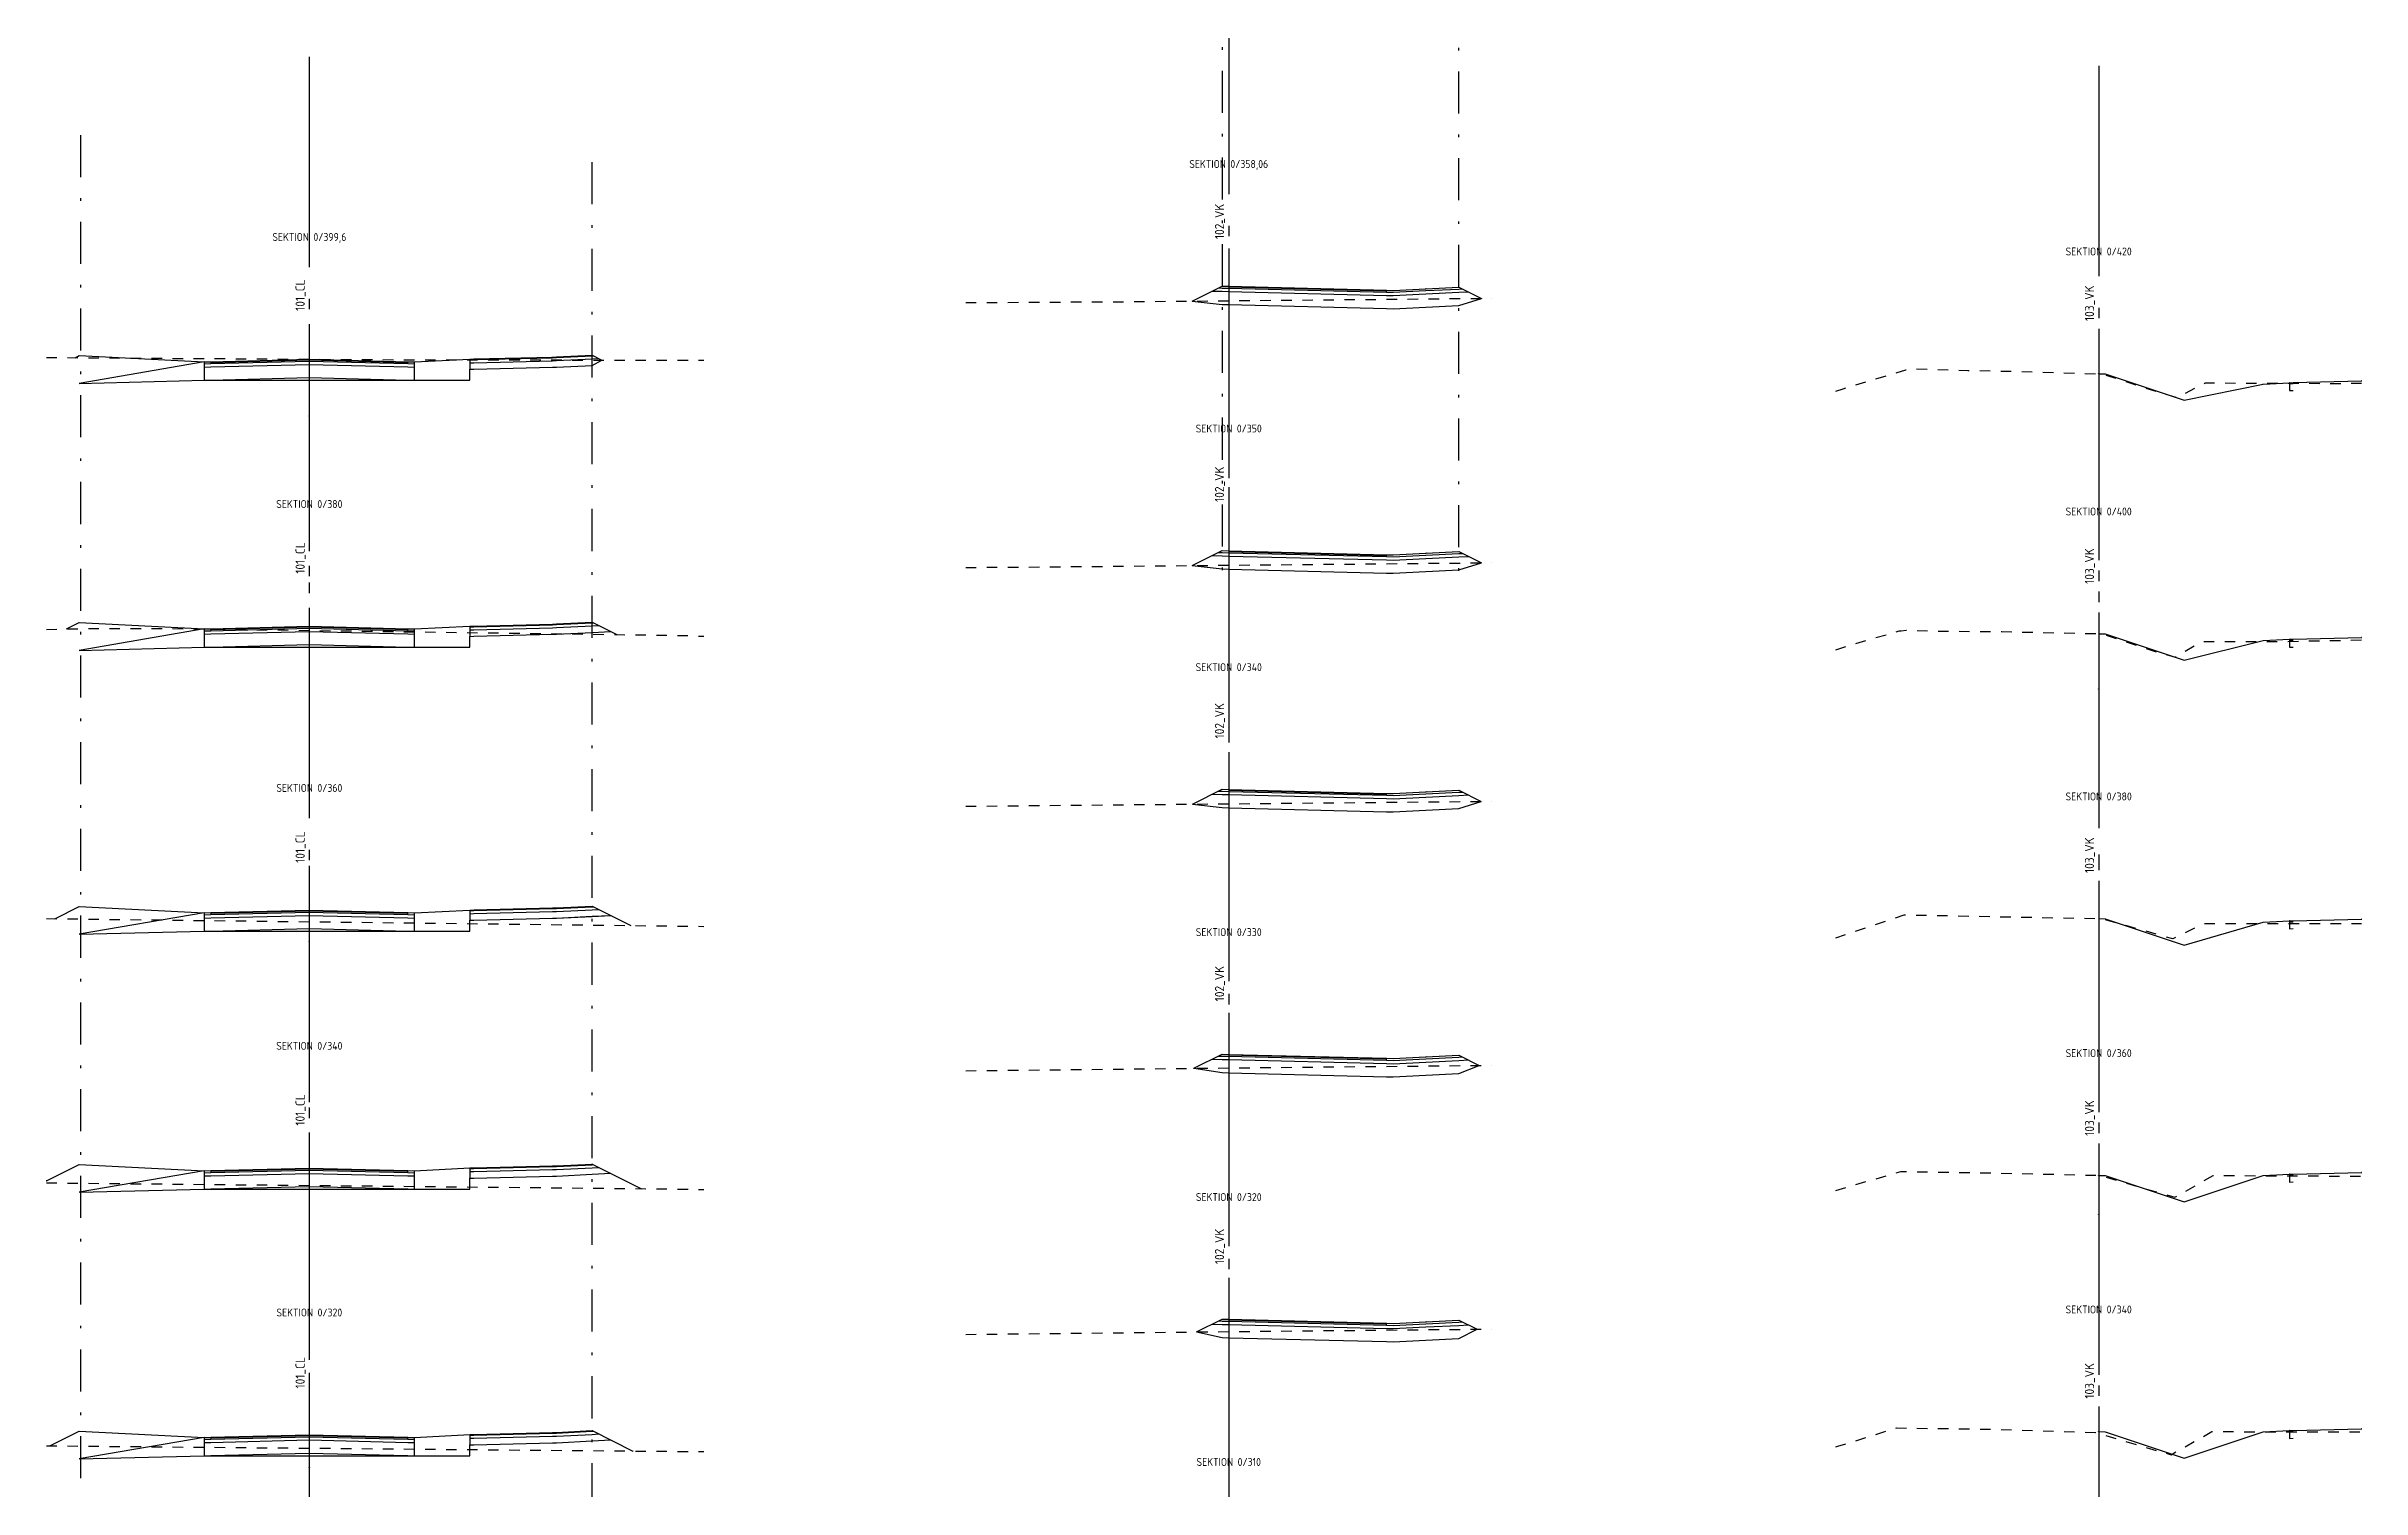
# Model space of a CAD drawing. Header units: metres. Extents: x 117388 to 118308, y 6148643 to 6149172.
# Drawn here: x 117653.2 to 117741.3, y 6149009.1 to 6149064 of the extents above; entities that cross this region are included whole.
import ezdxf
from ezdxf.enums import TextEntityAlignment as Align

# ---------------------------------------------------------------- set-up
doc = ezdxf.new("R2010")
doc.units = ezdxf.units.M
doc.header["$LTSCALE"] = 0.4
for name, pattern in [('CENTRUMLINJE', [27, 20, -3, 1, -3]), ('DASHDOT', [8, 4, -2, 0, -2]), ('DASHED_1', [2, 1, -1])]:
    doc.linetypes.add(name, pattern=pattern)
for name, color, linetype in [('05_FASTIGHGR', 7, 'DASHDOT'), ('M-37-CL', 1, 'CENTRUMLINJE'), ('M-37-CL_Txt', 1, 'CONTINUOUS'), ('M-37-Mark', 9, 'DASHED_1'), ('M-37-OB_B1', 4, 'CONTINUOUS'), ('M-37-OB_B2', 4, 'CONTINUOUS'), ('M-37-OB_Bi1', 4, 'CONTINUOUS'), ('M-37-OB_Bi2', 4, 'CONTINUOUS'), ('M-37-OB_F1', 4, 'CONTINUOUS'), ('M-37-OB_F2', 4, 'CONTINUOUS'), ('M-37-SektNr', 3, 'CONTINUOUS'), ('M-37-Vag-Overyta', 3, 'CONTINUOUS'), ('M-37-Vag-Slitlager', 4, 'CONTINUOUS'), ('Road_LayerForCsGenerator', 7, 'CONTINUOUS'), ('T19202X', 7, 'CONTINUOUS')]:
    doc.layers.add(name, color=color, linetype=linetype)
doc.layers.add('Non-PlotDot', color=7, linetype='CONTINUOUS', plot=False)
doc.styles.add('P_ISO_30', font='ISO', dxfattribs={"height": 3})

msp = doc.modelspace()

# ---------------------------------------------------------------- linework, layer by layer
at = {"layer": '05_FASTIGHGR'}
for p, q in [((117697.948, 6149066.321), (117697.948, 6149043.321)), ((117706.933, 6149066.29), (117706.933, 6149043.29)), ((117654.531, 6149060.573), (117654.531, 6148681.372)), ((117673.978, 6149059.547), (117673.978, 6148680.346))]:
    msp.add_line(p, q, dxfattribs=at)
at = {"layer": 'M-37-CL'}
for p, q in [((117698.198, 6149066.321), (117698.198, 6149043.321)), ((117663.238, 6149063.544), (117663.238, 6149040.544)), ((117731.277, 6149063.203), (117731.277, 6149040.203)), ((117698.198, 6149056.257), (117698.198, 6149033.257)), ((117663.238, 6149053.384), (117663.238, 6149030.384)), ((117731.277, 6149053.203), (117731.277, 6149030.203)), ((117698.198, 6149047.177), (117698.198, 6149024.177)), ((117663.238, 6149042.582), (117663.238, 6149019.582)), ((117731.277, 6149042.203), (117731.277, 6149019.203)), ((117698.198, 6149037.097), (117698.198, 6149014.097)), ((117663.238, 6149032.769), (117663.238, 6149009.769)), ((117731.277, 6149032.203), (117731.277, 6149009.203)), ((117698.198, 6149027.017), (117698.198, 6149004.017)), ((117663.238, 6149022.624), (117663.238, 6148999.624)), ((117731.277, 6149022.203), (117731.277, 6148999.203)), ((117698.198, 6149016.937), (117698.198, 6148993.937)), ((117663.238, 6149013.479), (117663.238, 6148990.479)), ((117731.277, 6149012.203), (117731.277, 6148989.203))]:
    msp.add_line(p, q, dxfattribs=at)
at = {"layer": 'M-37-Mark', "flags": 128}
for points in [[(117688.198, 6149054.199), (117694.423, 6149054.235), (117698.198, 6149054.27), (117708.198, 6149054.364)], [(117653.238, 6149052.107), (117653.978, 6149052.105), (117658.511, 6149052.074), (117658.955, 6149052.073), (117659.252, 6149052.071), (117659.29, 6149052.07), (117659.293, 6149052.07), (117659.296, 6149052.07), (117659.682, 6149052.069), (117659.945, 6149052.067), (117659.947, 6149052.067), (117659.948, 6149052.067), (117663.238, 6149052.045), (117665.23, 6149052.031), (117666.022, 6149052.028), (117667.75, 6149052.024), (117667.843, 6149052.023), (117668.004, 6149052.023), (117668.987, 6149052.02), (117670.699, 6149052.019), (117671.421, 6149052.017), (117672.078, 6149052.017), (117672.726, 6149052.015), (117673.301, 6149052.014), (117678.238, 6149052.01)], [(117721.277, 6149050.834), (117721.567, 6149050.922), (117723.943, 6149051.642), (117724.319, 6149051.676), (117726.301, 6149051.617), (117727.666, 6149051.592), (117730.442, 6149051.514), (117731.277, 6149051.491), (117731.404, 6149051.488), (117733.633, 6149050.766), (117734.226, 6149050.594), (117734.375, 6149050.648), (117735.326, 6149051.144), (117740.543, 6149051.122), (117741.277, 6149051.139)], [(117688.198, 6149044.123), (117690.458, 6149044.136), (117698.198, 6149044.208), (117708.198, 6149044.301)], [(117653.238, 6149041.765), (117654.533, 6149041.792), (117657.881, 6149041.8), (117663.238, 6149041.727), (117677.663, 6149041.531), (117678.238, 6149041.503)], [(117721.277, 6149040.985), (117721.825, 6149041.165), (117723.686, 6149041.705), (117723.769, 6149041.713), (117723.955, 6149041.73), (117724.882, 6149041.702), (117727.593, 6149041.681), (117728.83, 6149041.653), (117731.277, 6149041.604), (117731.397, 6149041.601), (117731.432, 6149041.587), (117733.529, 6149040.892), (117734.186, 6149040.712), (117735.102, 6149041.258), (117735.192, 6149041.302), (117738.143, 6149041.303), (117741.277, 6149041.363)], [(117688.198, 6149035.038), (117698.198, 6149035.13), (117708.198, 6149035.224)], [(117653.238, 6149030.759), (117653.704, 6149030.755), (117663.238, 6149030.643), (117678.238, 6149030.466)], [(117721.277, 6149030.027), (117723.88, 6149030.9), (117724.71, 6149030.893), (117727.618, 6149030.833), (117728.434, 6149030.816), (117731.277, 6149030.765), (117731.382, 6149030.764), (117734.034, 6149030.018), (117734.097, 6149030.001), (117734.111, 6149030.009), (117735.268, 6149030.572), (117736.694, 6149030.571), (117741.277, 6149030.577)], [(117688.198, 6149024.974), (117698.198, 6149025.078), (117708.198, 6149025.182)], [(117721.277, 6149020.418), (117723.756, 6149021.142), (117724.154, 6149021.133), (117727.548, 6149021.077), (117728.033, 6149021.068), (117731.277, 6149020.993), (117731.309, 6149020.992), (117733.852, 6149020.252), (117734.177, 6149020.165), (117734.289, 6149020.22), (117735.632, 6149020.988), (117741.277, 6149020.961)], [(117653.238, 6149020.707), (117663.238, 6149020.611), (117674.355, 6149020.504), (117678.238, 6149020.458)], [(117688.198, 6149014.943), (117698.198, 6149015.046), (117705.684, 6149015.124), (117708.198, 6149015.14)], [(117721.277, 6149010.658), (117721.363, 6149010.684), (117723.595, 6149011.386), (117724.044, 6149011.378), (117727.412, 6149011.327), (117728.014, 6149011.313), (117731.157, 6149011.211), (117731.277, 6149011.175), (117733.506, 6149010.516), (117734.03, 6149010.365), (117734.29, 6149010.513), (117735.577, 6149011.243), (117740.441, 6149011.232), (117741.277, 6149011.23)], [(117653.238, 6149010.703), (117663.238, 6149010.614), (117678.238, 6149010.481)]]:
    msp.add_lwpolyline(points, dxfattribs=at)
at = {"layer": 'M-37-OB_B1', "flags": 128}
for points in [[(117697.805, 6149054.756), (117697.948, 6149054.753), (117698.198, 6149054.746), (117704.198, 6149054.596), (117704.448, 6149054.59), (117705.698, 6149054.653), (117706.948, 6149054.715), (117707.084, 6149054.722)], [(117659.238, 6149051.944), (117659.238, 6149051.944), (117659.238, 6149051.869), (117659.488, 6149051.875), (117659.488, 6149051.875), (117663.238, 6149051.969), (117663.238, 6149051.969), (117666.988, 6149051.875), (117667.238, 6149051.869), (117667.238, 6149051.944), (117669.338, 6149052.049), (117669.338, 6149052.024), (117669.488, 6149052.028), (117672.488, 6149052.103), (117672.638, 6149052.107), (117673.988, 6149052.174), (117674.033, 6149052.177)], [(117731.277, 6149051.494), (117731.527, 6149051.488), (117734.527, 6149050.489), (117737.527, 6149051.101), (117738.527, 6149051.151), (117738.527, 6149050.851), (117738.677, 6149050.855)], [(117697.805, 6149044.692), (117697.948, 6149044.688), (117698.198, 6149044.682), (117704.198, 6149044.532), (117704.448, 6149044.526), (117705.698, 6149044.588), (117706.948, 6149044.651), (117707.084, 6149044.657)], [(117659.238, 6149041.784), (117659.238, 6149041.784), (117659.238, 6149041.709), (117659.488, 6149041.715), (117659.488, 6149041.715), (117663.238, 6149041.809), (117663.238, 6149041.809), (117666.988, 6149041.715), (117667.238, 6149041.709), (117667.238, 6149041.784), (117669.338, 6149041.889), (117669.338, 6149041.864), (117669.488, 6149041.868), (117672.488, 6149041.943), (117672.638, 6149041.946), (117673.988, 6149042.014), (117674.033, 6149042.016)], [(117731.277, 6149041.601), (117731.527, 6149041.594), (117734.527, 6149040.595), (117737.527, 6149041.337), (117738.527, 6149041.387), (117738.527, 6149041.087), (117738.677, 6149041.091)], [(117697.805, 6149035.612), (117697.948, 6149035.608), (117698.198, 6149035.602), (117704.198, 6149035.452), (117704.448, 6149035.446), (117705.698, 6149035.508), (117706.948, 6149035.571), (117707.084, 6149035.577)], [(117659.238, 6149030.982), (117659.238, 6149030.982), (117659.238, 6149030.907), (117659.488, 6149030.913), (117659.488, 6149030.913), (117663.238, 6149031.007), (117663.238, 6149031.007), (117666.988, 6149030.913), (117667.238, 6149030.907), (117667.238, 6149030.982), (117669.338, 6149031.087), (117669.338, 6149031.062), (117669.488, 6149031.066), (117672.488, 6149031.141), (117672.638, 6149031.145), (117673.988, 6149031.212), (117674.033, 6149031.214)], [(117731.277, 6149030.76), (117731.527, 6149030.754), (117734.527, 6149029.755), (117737.527, 6149030.625), (117738.527, 6149030.675), (117738.527, 6149030.375), (117738.677, 6149030.379)], [(117697.805, 6149025.532), (117697.948, 6149025.528), (117698.198, 6149025.522), (117704.198, 6149025.372), (117704.448, 6149025.366), (117705.698, 6149025.428), (117706.948, 6149025.491), (117707.084, 6149025.497)], [(117659.238, 6149021.169), (117659.238, 6149021.169), (117659.238, 6149021.094), (117659.488, 6149021.1), (117659.488, 6149021.1), (117663.238, 6149021.194), (117663.238, 6149021.194), (117666.988, 6149021.1), (117667.238, 6149021.094), (117667.238, 6149021.169), (117669.338, 6149021.274), (117669.338, 6149021.249), (117669.488, 6149021.253), (117672.488, 6149021.328), (117672.638, 6149021.332), (117673.988, 6149021.399), (117674.033, 6149021.401)], [(117731.277, 6149020.993), (117731.527, 6149020.987), (117734.527, 6149019.988), (117737.527, 6149020.987), (117738.527, 6149021.037), (117738.527, 6149020.737), (117738.677, 6149020.74)], [(117697.805, 6149015.452), (117697.948, 6149015.448), (117698.198, 6149015.442), (117704.198, 6149015.292), (117704.448, 6149015.286), (117705.698, 6149015.348), (117706.948, 6149015.411), (117707.084, 6149015.417)], [(117659.238, 6149011.024), (117659.238, 6149011.024), (117659.238, 6149010.949), (117659.488, 6149010.955), (117659.488, 6149010.955), (117663.238, 6149011.049), (117663.238, 6149011.049), (117666.988, 6149010.955), (117667.238, 6149010.949), (117667.238, 6149011.024), (117669.338, 6149011.129), (117669.338, 6149011.104), (117669.488, 6149011.108), (117672.488, 6149011.183), (117672.638, 6149011.186), (117673.988, 6149011.254), (117674.033, 6149011.256)], [(117731.277, 6149011.241), (117731.527, 6149011.234), (117734.527, 6149010.235), (117737.527, 6149011.234), (117738.527, 6149011.284), (117738.527, 6149010.984), (117738.677, 6149010.988)]]:
    msp.add_lwpolyline(points, dxfattribs=at)
at = {"layer": 'M-37-OB_B2', "flags": 128}
for points in [[(117697.567, 6149054.637), (117697.948, 6149054.628), (117698.198, 6149054.621), (117704.198, 6149054.471), (117704.448, 6149054.465), (117705.698, 6149054.528), (117706.948, 6149054.59), (117707.311, 6149054.608)], [(117659.238, 6149051.944), (117659.238, 6149051.944), (117659.238, 6149051.744), (117659.488, 6149051.75), (117659.488, 6149051.75), (117663.238, 6149051.844), (117663.238, 6149051.844), (117666.988, 6149051.75), (117667.238, 6149051.744), (117667.238, 6149051.944), (117669.338, 6149052.049), (117669.338, 6149051.909), (117669.488, 6149051.913), (117672.488, 6149051.988), (117672.638, 6149051.992), (117673.988, 6149052.059), (117674.242, 6149052.072)], [(117697.567, 6149044.573), (117697.948, 6149044.563), (117698.198, 6149044.557), (117704.198, 6149044.407), (117704.448, 6149044.401), (117705.698, 6149044.463), (117706.948, 6149044.526), (117707.311, 6149044.544)], [(117659.238, 6149041.784), (117659.238, 6149041.784), (117659.238, 6149041.584), (117659.488, 6149041.59), (117659.488, 6149041.59), (117663.238, 6149041.684), (117663.238, 6149041.684), (117666.988, 6149041.59), (117667.238, 6149041.584), (117667.238, 6149041.784), (117669.338, 6149041.889), (117669.338, 6149041.749), (117669.488, 6149041.753), (117672.488, 6149041.828), (117672.638, 6149041.831), (117673.988, 6149041.899), (117674.242, 6149041.912)], [(117697.567, 6149035.493), (117697.948, 6149035.483), (117698.198, 6149035.477), (117704.198, 6149035.327), (117704.448, 6149035.321), (117705.698, 6149035.383), (117706.948, 6149035.446), (117707.311, 6149035.464)], [(117659.238, 6149030.982), (117659.238, 6149030.982), (117659.238, 6149030.782), (117659.488, 6149030.788), (117659.488, 6149030.788), (117663.238, 6149030.882), (117663.238, 6149030.882), (117666.988, 6149030.788), (117667.238, 6149030.782), (117667.238, 6149030.982), (117669.338, 6149031.087), (117669.338, 6149030.947), (117669.488, 6149030.951), (117672.488, 6149031.026), (117672.638, 6149031.03), (117673.988, 6149031.097), (117674.242, 6149031.11)], [(117697.567, 6149025.413), (117697.948, 6149025.403), (117698.198, 6149025.397), (117704.198, 6149025.247), (117704.448, 6149025.241), (117705.698, 6149025.303), (117706.948, 6149025.366), (117707.311, 6149025.384)], [(117659.238, 6149021.169), (117659.238, 6149021.169), (117659.238, 6149020.969), (117659.488, 6149020.975), (117659.488, 6149020.975), (117663.238, 6149021.069), (117663.238, 6149021.069), (117666.988, 6149020.975), (117667.238, 6149020.969), (117667.238, 6149021.169), (117669.338, 6149021.274), (117669.338, 6149021.134), (117669.488, 6149021.138), (117672.488, 6149021.213), (117672.638, 6149021.217), (117673.988, 6149021.284), (117674.242, 6149021.297)], [(117697.567, 6149015.333), (117697.948, 6149015.323), (117698.198, 6149015.317), (117704.198, 6149015.167), (117704.448, 6149015.161), (117705.698, 6149015.223), (117706.948, 6149015.286), (117707.311, 6149015.304)], [(117659.238, 6149011.024), (117659.238, 6149011.024), (117659.238, 6149010.824), (117659.488, 6149010.83), (117659.488, 6149010.83), (117663.238, 6149010.924), (117663.238, 6149010.924), (117666.988, 6149010.83), (117667.238, 6149010.824), (117667.238, 6149011.024), (117669.338, 6149011.129), (117669.338, 6149010.989), (117669.488, 6149010.993), (117672.488, 6149011.068), (117672.638, 6149011.071), (117673.988, 6149011.139), (117674.242, 6149011.152)]]:
    msp.add_lwpolyline(points, dxfattribs=at)
at = {"layer": 'M-37-OB_Bi1', "flags": 128}
for points in [[(117698.198, 6149054.821), (117698.198, 6149054.746), (117704.198, 6149054.596), (117704.198, 6149054.671), (117704.448, 6149054.665), (117705.698, 6149054.728), (117706.948, 6149054.79), (117706.948, 6149054.79)], [(117659.238, 6149051.944), (117659.238, 6149051.944), (117659.488, 6149051.95), (117659.488, 6149051.875), (117663.238, 6149051.969), (117666.988, 6149051.875), (117666.988, 6149051.95), (117667.238, 6149051.944), (117669.338, 6149052.049), (117669.338, 6149052.024), (117669.488, 6149052.028), (117672.488, 6149052.103), (117672.638, 6149052.107), (117673.988, 6149052.174), (117674.033, 6149052.177)], [(117731.277, 6149051.494), (117731.527, 6149051.488), (117734.527, 6149050.489), (117737.527, 6149051.101), (117738.527, 6149051.151), (117738.527, 6149051.111), (117738.677, 6149051.115)], [(117698.198, 6149044.757), (117698.198, 6149044.682), (117704.198, 6149044.532), (117704.198, 6149044.607), (117704.448, 6149044.601), (117705.698, 6149044.663), (117706.948, 6149044.726), (117706.948, 6149044.726)], [(117659.238, 6149041.784), (117659.238, 6149041.784), (117659.488, 6149041.79), (117659.488, 6149041.715), (117663.238, 6149041.809), (117666.988, 6149041.715), (117666.988, 6149041.79), (117667.238, 6149041.784), (117669.338, 6149041.889), (117669.338, 6149041.864), (117669.488, 6149041.868), (117672.488, 6149041.943), (117672.638, 6149041.946), (117673.988, 6149042.014), (117674.033, 6149042.016)], [(117731.277, 6149041.601), (117731.527, 6149041.594), (117734.527, 6149040.595), (117737.527, 6149041.337), (117738.527, 6149041.387), (117738.527, 6149041.347), (117738.677, 6149041.351)], [(117698.198, 6149035.677), (117698.198, 6149035.602), (117704.198, 6149035.452), (117704.198, 6149035.527), (117704.448, 6149035.521), (117705.698, 6149035.583), (117706.948, 6149035.646), (117706.948, 6149035.646)], [(117659.238, 6149030.982), (117659.238, 6149030.982), (117659.488, 6149030.988), (117659.488, 6149030.913), (117663.238, 6149031.007), (117666.988, 6149030.913), (117666.988, 6149030.988), (117667.238, 6149030.982), (117669.338, 6149031.087), (117669.338, 6149031.062), (117669.488, 6149031.066), (117672.488, 6149031.141), (117672.638, 6149031.145), (117673.988, 6149031.212), (117674.033, 6149031.214)], [(117731.277, 6149030.76), (117731.527, 6149030.754), (117734.527, 6149029.755), (117737.527, 6149030.625), (117738.527, 6149030.675), (117738.527, 6149030.635), (117738.677, 6149030.639)], [(117698.198, 6149025.597), (117698.198, 6149025.522), (117704.198, 6149025.372), (117704.198, 6149025.447), (117704.448, 6149025.441), (117705.698, 6149025.503), (117706.948, 6149025.566), (117706.948, 6149025.566)], [(117659.238, 6149021.169), (117659.238, 6149021.169), (117659.488, 6149021.175), (117659.488, 6149021.1), (117663.238, 6149021.194), (117666.988, 6149021.1), (117666.988, 6149021.175), (117667.238, 6149021.169), (117669.338, 6149021.274), (117669.338, 6149021.249), (117669.488, 6149021.253), (117672.488, 6149021.328), (117672.638, 6149021.332), (117673.988, 6149021.399), (117674.033, 6149021.401)], [(117731.277, 6149020.993), (117731.527, 6149020.987), (117734.527, 6149019.988), (117737.527, 6149020.987), (117738.527, 6149021.037), (117738.527, 6149020.997), (117738.677, 6149021)], [(117698.198, 6149015.517), (117698.198, 6149015.442), (117704.198, 6149015.292), (117704.198, 6149015.367), (117704.448, 6149015.361), (117705.698, 6149015.423), (117706.948, 6149015.486), (117706.948, 6149015.486)], [(117659.238, 6149011.024), (117659.238, 6149011.024), (117659.488, 6149011.03), (117659.488, 6149010.955), (117663.238, 6149011.049), (117666.988, 6149010.955), (117666.988, 6149011.03), (117667.238, 6149011.024), (117669.338, 6149011.129), (117669.338, 6149011.104), (117669.488, 6149011.108), (117672.488, 6149011.183), (117672.638, 6149011.186), (117673.988, 6149011.254), (117674.033, 6149011.256)], [(117731.277, 6149011.241), (117731.527, 6149011.234), (117734.527, 6149010.235), (117737.527, 6149011.234), (117738.527, 6149011.284), (117738.527, 6149011.244), (117738.677, 6149011.248)]]:
    msp.add_lwpolyline(points, dxfattribs=at)
at = {"layer": 'M-37-OB_Bi2', "flags": 128}
for points in [[(117698.198, 6149054.821), (117698.198, 6149054.746), (117704.198, 6149054.596), (117704.198, 6149054.671), (117704.448, 6149054.665), (117705.698, 6149054.728), (117706.948, 6149054.79), (117706.948, 6149054.79)], [(117659.238, 6149051.944), (117659.238, 6149051.944), (117659.488, 6149051.95), (117659.488, 6149051.875), (117663.238, 6149051.969), (117666.988, 6149051.875), (117666.988, 6149051.95), (117667.238, 6149051.944), (117669.338, 6149052.049), (117669.338, 6149052.024), (117669.488, 6149052.028), (117672.488, 6149052.103), (117672.638, 6149052.107), (117673.988, 6149052.174), (117674.033, 6149052.177)], [(117731.277, 6149051.494), (117731.527, 6149051.488), (117734.527, 6149050.489), (117737.527, 6149051.101), (117738.527, 6149051.151), (117738.527, 6149051.111), (117738.677, 6149051.115)], [(117698.198, 6149044.757), (117698.198, 6149044.682), (117704.198, 6149044.532), (117704.198, 6149044.607), (117704.448, 6149044.601), (117705.698, 6149044.663), (117706.948, 6149044.726), (117706.948, 6149044.726)], [(117659.238, 6149041.784), (117659.238, 6149041.784), (117659.488, 6149041.79), (117659.488, 6149041.715), (117663.238, 6149041.809), (117666.988, 6149041.715), (117666.988, 6149041.79), (117667.238, 6149041.784), (117669.338, 6149041.889), (117669.338, 6149041.864), (117669.488, 6149041.868), (117672.488, 6149041.943), (117672.638, 6149041.946), (117673.988, 6149042.014), (117674.033, 6149042.016)], [(117731.277, 6149041.601), (117731.527, 6149041.594), (117734.527, 6149040.595), (117737.527, 6149041.337), (117738.527, 6149041.387), (117738.527, 6149041.347), (117738.677, 6149041.351)], [(117698.198, 6149035.677), (117698.198, 6149035.602), (117704.198, 6149035.452), (117704.198, 6149035.527), (117704.448, 6149035.521), (117705.698, 6149035.583), (117706.948, 6149035.646), (117706.948, 6149035.646)], [(117659.238, 6149030.982), (117659.238, 6149030.982), (117659.488, 6149030.988), (117659.488, 6149030.913), (117663.238, 6149031.007), (117666.988, 6149030.913), (117666.988, 6149030.988), (117667.238, 6149030.982), (117669.338, 6149031.087), (117669.338, 6149031.062), (117669.488, 6149031.066), (117672.488, 6149031.141), (117672.638, 6149031.145), (117673.988, 6149031.212), (117674.033, 6149031.214)], [(117731.277, 6149030.76), (117731.527, 6149030.754), (117734.527, 6149029.755), (117737.527, 6149030.625), (117738.527, 6149030.675), (117738.527, 6149030.635), (117738.677, 6149030.639)], [(117698.198, 6149025.597), (117698.198, 6149025.522), (117704.198, 6149025.372), (117704.198, 6149025.447), (117704.448, 6149025.441), (117705.698, 6149025.503), (117706.948, 6149025.566), (117706.948, 6149025.566)], [(117659.238, 6149021.169), (117659.238, 6149021.169), (117659.488, 6149021.175), (117659.488, 6149021.1), (117663.238, 6149021.194), (117666.988, 6149021.1), (117666.988, 6149021.175), (117667.238, 6149021.169), (117669.338, 6149021.274), (117669.338, 6149021.249), (117669.488, 6149021.253), (117672.488, 6149021.328), (117672.638, 6149021.332), (117673.988, 6149021.399), (117674.033, 6149021.401)], [(117731.277, 6149020.993), (117731.527, 6149020.987), (117734.527, 6149019.988), (117737.527, 6149020.987), (117738.527, 6149021.037), (117738.527, 6149020.997), (117738.677, 6149021)], [(117698.198, 6149015.517), (117698.198, 6149015.442), (117704.198, 6149015.292), (117704.198, 6149015.367), (117704.448, 6149015.361), (117705.698, 6149015.423), (117706.948, 6149015.486), (117706.948, 6149015.486)], [(117659.238, 6149011.024), (117659.238, 6149011.024), (117659.488, 6149011.03), (117659.488, 6149010.955), (117663.238, 6149011.049), (117666.988, 6149010.955), (117666.988, 6149011.03), (117667.238, 6149011.024), (117669.338, 6149011.129), (117669.338, 6149011.104), (117669.488, 6149011.108), (117672.488, 6149011.183), (117672.638, 6149011.186), (117673.988, 6149011.254), (117674.033, 6149011.256)], [(117731.277, 6149011.241), (117731.527, 6149011.234), (117734.527, 6149010.235), (117737.527, 6149011.234), (117738.527, 6149011.284), (117738.527, 6149011.244), (117738.677, 6149011.248)]]:
    msp.add_lwpolyline(points, dxfattribs=at)
at = {"layer": 'M-37-OB_F1', "flags": 128}
for points in [[(117696.807, 6149054.257), (117697.948, 6149054.128), (117698.198, 6149054.121), (117704.198, 6149053.971), (117704.448, 6149053.965), (117705.698, 6149054.028), (117706.948, 6149054.09), (117707.808, 6149054.36)], [(117659.238, 6149051.944), (117659.238, 6149051.944), (117659.238, 6149051.244), (117659.488, 6149051.25), (117659.488, 6149051.25), (117663.238, 6149051.344), (117663.238, 6149051.344), (117666.988, 6149051.25), (117667.238, 6149051.244), (117667.238, 6149051.944), (117669.338, 6149052.049), (117669.338, 6149051.659), (117669.488, 6149051.663), (117672.488, 6149051.738), (117672.638, 6149051.742), (117673.988, 6149051.809), (117673.988, 6149051.809), (117674.361, 6149052.013)], [(117696.812, 6149044.195), (117697.948, 6149044.063), (117698.198, 6149044.057), (117704.198, 6149043.907), (117704.448, 6149043.901), (117705.698, 6149043.963), (117706.948, 6149044.026), (117707.804, 6149044.298)], [(117659.238, 6149041.784), (117659.238, 6149041.784), (117659.238, 6149041.084), (117659.488, 6149041.09), (117659.488, 6149041.09), (117663.238, 6149041.184), (117663.238, 6149041.184), (117666.988, 6149041.09), (117667.238, 6149041.084), (117667.238, 6149041.784), (117669.338, 6149041.889), (117669.338, 6149041.499), (117669.488, 6149041.503), (117672.488, 6149041.578), (117672.638, 6149041.581), (117673.988, 6149041.649), (117674.697, 6149041.684)], [(117696.817, 6149035.118), (117697.948, 6149034.983), (117698.198, 6149034.977), (117704.198, 6149034.827), (117704.448, 6149034.821), (117705.698, 6149034.883), (117706.948, 6149034.946), (117707.799, 6149035.22)], [(117659.238, 6149030.982), (117659.238, 6149030.982), (117659.238, 6149030.282), (117659.488, 6149030.288), (117659.488, 6149030.288), (117663.238, 6149030.382), (117663.238, 6149030.382), (117666.988, 6149030.288), (117667.238, 6149030.282), (117667.238, 6149030.982), (117669.338, 6149031.087), (117669.338, 6149030.697), (117669.488, 6149030.701), (117672.488, 6149030.776), (117672.638, 6149030.78), (117673.988, 6149030.847), (117674.697, 6149030.883)], [(117696.87, 6149025.065), (117697.948, 6149024.903), (117698.198, 6149024.897), (117704.198, 6149024.747), (117704.448, 6149024.741), (117705.698, 6149024.803), (117706.948, 6149024.866), (117707.724, 6149025.177)], [(117659.238, 6149021.169), (117659.238, 6149021.169), (117659.238, 6149020.469), (117659.488, 6149020.475), (117659.488, 6149020.475), (117663.238, 6149020.569), (117663.238, 6149020.569), (117666.988, 6149020.475), (117667.238, 6149020.469), (117667.238, 6149021.169), (117669.338, 6149021.274), (117669.338, 6149020.884), (117669.488, 6149020.888), (117672.488, 6149020.963), (117672.638, 6149020.967), (117673.988, 6149021.034), (117674.697, 6149021.07)], [(117696.969, 6149015.034), (117697.948, 6149014.823), (117698.198, 6149014.817), (117704.198, 6149014.667), (117704.448, 6149014.661), (117705.698, 6149014.723), (117706.948, 6149014.786), (117707.646, 6149015.136)], [(117659.238, 6149011.024), (117659.238, 6149011.024), (117659.238, 6149010.324), (117659.488, 6149010.33), (117659.488, 6149010.33), (117663.238, 6149010.424), (117663.238, 6149010.424), (117666.988, 6149010.33), (117667.238, 6149010.324), (117667.238, 6149011.024), (117669.338, 6149011.129), (117669.338, 6149010.739), (117669.488, 6149010.743), (117672.488, 6149010.818), (117672.638, 6149010.821), (117673.988, 6149010.889), (117674.697, 6149010.924)]]:
    msp.add_lwpolyline(points, dxfattribs=at)
at = {"layer": 'M-37-OB_F2', "flags": 128}
for points in [[(117696.807, 6149054.257), (117697.948, 6149054.128), (117698.198, 6149054.121), (117704.198, 6149053.971), (117704.448, 6149053.965), (117705.698, 6149054.028), (117706.948, 6149054.09), (117707.808, 6149054.36)], [(117659.238, 6149051.945), (117654.488, 6149051.125), (117659.238, 6149051.244), (117659.488, 6149051.244), (117663.238, 6149051.244), (117666.988, 6149051.244), (117667.238, 6149051.244), (117669.338, 6149051.244), (117669.338, 6149051.65), (117669.338, 6149051.66), (117669.488, 6149051.664), (117672.488, 6149051.739), (117672.638, 6149051.743), (117673.988, 6149051.81), (117674.361, 6149052.014)], [(117696.812, 6149044.195), (117697.948, 6149044.063), (117698.198, 6149044.057), (117704.198, 6149043.907), (117704.448, 6149043.901), (117705.698, 6149043.963), (117706.948, 6149044.026), (117707.804, 6149044.298)], [(117659.238, 6149041.785), (117654.488, 6149040.965), (117659.238, 6149041.083), (117659.488, 6149041.083), (117663.238, 6149041.083), (117666.988, 6149041.083), (117667.238, 6149041.083), (117669.338, 6149041.083), (117669.338, 6149041.49), (117669.338, 6149041.5), (117669.488, 6149041.504), (117672.488, 6149041.579), (117672.638, 6149041.582), (117673.988, 6149041.65), (117674.697, 6149041.685)], [(117696.817, 6149035.118), (117697.948, 6149034.983), (117698.198, 6149034.977), (117704.198, 6149034.827), (117704.448, 6149034.821), (117705.698, 6149034.883), (117706.948, 6149034.946), (117707.799, 6149035.22)], [(117659.238, 6149030.983), (117654.488, 6149030.163), (117659.238, 6149030.282), (117659.488, 6149030.282), (117663.238, 6149030.282), (117666.988, 6149030.282), (117667.238, 6149030.282), (117669.338, 6149030.282), (117669.338, 6149030.688), (117669.338, 6149030.698), (117669.488, 6149030.702), (117672.488, 6149030.777), (117672.638, 6149030.781), (117673.988, 6149030.848), (117674.697, 6149030.884)], [(117696.87, 6149025.065), (117697.948, 6149024.903), (117698.198, 6149024.897), (117704.198, 6149024.747), (117704.448, 6149024.741), (117705.698, 6149024.803), (117706.948, 6149024.866), (117707.724, 6149025.177)], [(117659.238, 6149021.17), (117654.488, 6149020.35), (117659.238, 6149020.469), (117659.488, 6149020.469), (117663.238, 6149020.469), (117666.988, 6149020.469), (117667.238, 6149020.469), (117669.338, 6149020.469), (117669.338, 6149020.875), (117669.338, 6149020.885), (117669.488, 6149020.889), (117672.488, 6149020.964), (117672.638, 6149020.968), (117673.988, 6149021.035), (117674.697, 6149021.071)], [(117696.969, 6149015.034), (117697.948, 6149014.823), (117698.198, 6149014.817), (117704.198, 6149014.667), (117704.448, 6149014.661), (117705.698, 6149014.723), (117706.948, 6149014.786), (117707.646, 6149015.136)], [(117659.238, 6149011.025), (117654.488, 6149010.205), (117659.238, 6149010.324), (117659.488, 6149010.324), (117663.238, 6149010.324), (117666.988, 6149010.324), (117667.238, 6149010.324), (117669.338, 6149010.324), (117669.338, 6149010.73), (117669.338, 6149010.74), (117669.488, 6149010.744), (117672.488, 6149010.819), (117672.638, 6149010.822), (117673.988, 6149010.89), (117674.697, 6149010.925)]]:
    msp.add_lwpolyline(points, dxfattribs=at)
at = {"layer": 'M-37-Vag-Overyta', "flags": 128}
for points in [[(117696.807, 6149054.257), (117697.948, 6149054.828), (117698.198, 6149054.821), (117704.198, 6149054.671), (117704.448, 6149054.665), (117705.698, 6149054.728), (117706.948, 6149054.79), (117707.808, 6149054.36)], [(117654.329, 6149052.102), (117654.488, 6149052.182), (117659.238, 6149051.944), (117659.488, 6149051.95), (117663.238, 6149052.044), (117666.988, 6149051.95), (117667.238, 6149051.944), (117669.338, 6149052.049), (117669.488, 6149052.053), (117672.488, 6149052.128), (117672.638, 6149052.132), (117673.988, 6149052.199), (117674.361, 6149052.013)], [(117731.275, 6149051.494), (117731.276, 6149051.494), (117731.277, 6149051.494), (117731.527, 6149051.488), (117734.527, 6149050.489), (117737.527, 6149051.101), (117738.527, 6149051.151), (117738.677, 6149051.155), (117741.277, 6149051.22)], [(117696.812, 6149044.195), (117697.948, 6149044.763), (117698.198, 6149044.757), (117704.198, 6149044.607), (117704.448, 6149044.601), (117705.698, 6149044.663), (117706.948, 6149044.726), (117707.804, 6149044.298)], [(117654.007, 6149041.781), (117654.488, 6149042.021), (117659.238, 6149041.784), (117659.488, 6149041.79), (117663.238, 6149041.884), (117666.988, 6149041.79), (117667.238, 6149041.784), (117669.338, 6149041.889), (117669.488, 6149041.893), (117672.488, 6149041.968), (117672.638, 6149041.971), (117673.988, 6149042.039), (117674.93, 6149041.568)], [(117731.275, 6149041.601), (117731.276, 6149041.6), (117731.277, 6149041.601), (117731.527, 6149041.594), (117734.527, 6149040.595), (117737.527, 6149041.337), (117738.527, 6149041.387), (117738.677, 6149041.391), (117741.277, 6149041.456)], [(117696.817, 6149035.118), (117697.948, 6149035.683), (117698.198, 6149035.677), (117704.198, 6149035.527), (117704.448, 6149035.521), (117705.698, 6149035.583), (117706.948, 6149035.646), (117707.799, 6149035.22)], [(117653.561, 6149030.756), (117654.488, 6149031.22), (117659.238, 6149030.982), (117659.488, 6149030.988), (117663.238, 6149031.082), (117666.988, 6149030.988), (117667.238, 6149030.982), (117669.338, 6149031.087), (117669.488, 6149031.091), (117672.488, 6149031.166), (117672.638, 6149031.17), (117673.988, 6149031.237), (117675.465, 6149030.498)], [(117731.275, 6149030.76), (117731.276, 6149030.76), (117731.277, 6149030.76), (117731.527, 6149030.754), (117734.527, 6149029.755), (117737.527, 6149030.625), (117738.527, 6149030.675), (117738.677, 6149030.679), (117741.277, 6149030.744)], [(117696.87, 6149025.065), (117697.948, 6149025.603), (117698.198, 6149025.597), (117704.198, 6149025.447), (117704.448, 6149025.441), (117705.698, 6149025.503), (117706.948, 6149025.566), (117707.724, 6149025.177)], [(117653.238, 6149020.782), (117654.488, 6149021.407), (117659.238, 6149021.169), (117659.488, 6149021.175), (117663.238, 6149021.269), (117666.988, 6149021.175), (117667.238, 6149021.169), (117669.338, 6149021.274), (117669.488, 6149021.278), (117672.488, 6149021.353), (117672.638, 6149021.357), (117673.988, 6149021.424), (117675.864, 6149020.486)], [(117731.275, 6149020.993), (117731.276, 6149020.992), (117731.277, 6149020.993), (117731.527, 6149020.987), (117734.527, 6149019.988), (117737.527, 6149020.987), (117738.527, 6149021.037), (117738.677, 6149021.04), (117741.277, 6149021.105)], [(117696.969, 6149015.034), (117697.948, 6149015.523), (117698.198, 6149015.517), (117704.198, 6149015.367), (117704.448, 6149015.361), (117705.698, 6149015.423), (117706.948, 6149015.486), (117707.646, 6149015.136)], [(117653.369, 6149010.702), (117654.488, 6149011.261), (117659.238, 6149011.024), (117659.488, 6149011.03), (117663.238, 6149011.124), (117666.988, 6149011.03), (117667.238, 6149011.024), (117669.338, 6149011.129), (117669.488, 6149011.133), (117672.488, 6149011.208), (117672.638, 6149011.211), (117673.988, 6149011.279), (117675.536, 6149010.505)], [(117731.275, 6149011.241), (117731.276, 6149011.24), (117731.277, 6149011.241), (117731.527, 6149011.234), (117734.527, 6149010.235), (117737.527, 6149011.234), (117738.527, 6149011.284), (117738.677, 6149011.288), (117741.277, 6149011.353)]]:
    msp.add_lwpolyline(points, dxfattribs=at)
at = {"layer": 'M-37-Vag-Slitlager', "flags": 128}
for points in [[(117698.198, 6149054.821), (117698.198, 6149054.796), (117704.198, 6149054.646), (117704.198, 6149054.671), (117704.448, 6149054.665), (117705.698, 6149054.728), (117706.948, 6149054.79), (117706.948, 6149054.79)], [(117659.238, 6149051.944), (117659.238, 6149051.944), (117659.488, 6149051.95), (117659.488, 6149051.925), (117663.238, 6149052.019), (117666.988, 6149051.925), (117666.988, 6149051.95), (117667.238, 6149051.944), (117669.338, 6149052.049), (117669.338, 6149052.024), (117669.488, 6149052.028), (117672.488, 6149052.103), (117672.638, 6149052.107), (117673.988, 6149052.174), (117674.033, 6149052.177)], [(117731.277, 6149051.494), (117731.527, 6149051.488), (117734.527, 6149050.489), (117737.527, 6149051.101), (117738.527, 6149051.151), (117738.527, 6149051.111), (117738.677, 6149051.115)], [(117698.198, 6149044.757), (117698.198, 6149044.732), (117704.198, 6149044.582), (117704.198, 6149044.607), (117704.448, 6149044.601), (117705.698, 6149044.663), (117706.948, 6149044.726), (117706.948, 6149044.726)], [(117659.238, 6149041.784), (117659.238, 6149041.784), (117659.488, 6149041.79), (117659.488, 6149041.765), (117663.238, 6149041.859), (117666.988, 6149041.765), (117666.988, 6149041.79), (117667.238, 6149041.784), (117669.338, 6149041.889), (117669.338, 6149041.864), (117669.488, 6149041.868), (117672.488, 6149041.943), (117672.638, 6149041.946), (117673.988, 6149042.014), (117674.033, 6149042.016)], [(117731.277, 6149041.601), (117731.527, 6149041.594), (117734.527, 6149040.595), (117737.527, 6149041.337), (117738.527, 6149041.387), (117738.527, 6149041.347), (117738.677, 6149041.351)], [(117698.198, 6149035.677), (117698.198, 6149035.652), (117704.198, 6149035.502), (117704.198, 6149035.527), (117704.448, 6149035.521), (117705.698, 6149035.583), (117706.948, 6149035.646), (117706.948, 6149035.646)], [(117659.238, 6149030.982), (117659.238, 6149030.982), (117659.488, 6149030.988), (117659.488, 6149030.963), (117663.238, 6149031.057), (117666.988, 6149030.963), (117666.988, 6149030.988), (117667.238, 6149030.982), (117669.338, 6149031.087), (117669.338, 6149031.062), (117669.488, 6149031.066), (117672.488, 6149031.141), (117672.638, 6149031.145), (117673.988, 6149031.212), (117674.033, 6149031.214)], [(117731.277, 6149030.76), (117731.527, 6149030.754), (117734.527, 6149029.755), (117737.527, 6149030.625), (117738.527, 6149030.675), (117738.527, 6149030.635), (117738.677, 6149030.639)], [(117698.198, 6149025.597), (117698.198, 6149025.572), (117704.198, 6149025.422), (117704.198, 6149025.447), (117704.448, 6149025.441), (117705.698, 6149025.503), (117706.948, 6149025.566), (117706.948, 6149025.566)], [(117659.238, 6149021.169), (117659.238, 6149021.169), (117659.488, 6149021.175), (117659.488, 6149021.15), (117663.238, 6149021.244), (117666.988, 6149021.15), (117666.988, 6149021.175), (117667.238, 6149021.169), (117669.338, 6149021.274), (117669.338, 6149021.249), (117669.488, 6149021.253), (117672.488, 6149021.328), (117672.638, 6149021.332), (117673.988, 6149021.399), (117674.033, 6149021.401)], [(117731.277, 6149020.993), (117731.527, 6149020.987), (117734.527, 6149019.988), (117737.527, 6149020.987), (117738.527, 6149021.037), (117738.527, 6149020.997), (117738.677, 6149021)], [(117698.198, 6149015.517), (117698.198, 6149015.492), (117704.198, 6149015.342), (117704.198, 6149015.367), (117704.448, 6149015.361), (117705.698, 6149015.423), (117706.948, 6149015.486), (117706.948, 6149015.486)], [(117659.238, 6149011.024), (117659.238, 6149011.024), (117659.488, 6149011.03), (117659.488, 6149011.005), (117663.238, 6149011.099), (117666.988, 6149011.005), (117666.988, 6149011.03), (117667.238, 6149011.024), (117669.338, 6149011.129), (117669.338, 6149011.104), (117669.488, 6149011.108), (117672.488, 6149011.183), (117672.638, 6149011.186), (117673.988, 6149011.254), (117674.033, 6149011.256)], [(117731.277, 6149011.241), (117731.527, 6149011.234), (117734.527, 6149010.235), (117737.527, 6149011.234), (117738.527, 6149011.284), (117738.527, 6149011.244), (117738.677, 6149011.248)]]:
    msp.add_lwpolyline(points, dxfattribs=at)
at = {"layer": 'Non-PlotDot'}
for centre in [(117697.948, 6149054.828), (117698.198, 6149054.821), (117704.198, 6149054.671), (117704.448, 6149054.665), (117705.698, 6149054.728), (117706.948, 6149054.79), (117707.808, 6149054.36), (117696.807, 6149054.257), (117654.329, 6149052.102), (117654.488, 6149052.182), (117659.238, 6149051.944), (117659.488, 6149051.95), (117663.238, 6149052.044), (117666.988, 6149051.95), (117667.238, 6149051.944), (117669.338, 6149052.049), (117669.488, 6149052.053), (117672.488, 6149052.128), (117672.638, 6149052.132), (117673.988, 6149052.199), (117674.361, 6149052.013), (117731.275, 6149051.494), (117731.276, 6149051.494), (117731.277, 6149051.494), (117731.527, 6149051.488), (117737.527, 6149051.101), (117738.527, 6149051.151), (117738.677, 6149051.155), (117741.277, 6149051.22), (117734.527, 6149050.489), (117697.948, 6149044.763), (117698.198, 6149044.757), (117704.198, 6149044.607), (117704.448, 6149044.601), (117705.698, 6149044.663), (117706.948, 6149044.726), (117696.812, 6149044.195), (117707.804, 6149044.298), (117654.488, 6149042.021), (117672.488, 6149041.968), (117672.638, 6149041.971), (117673.988, 6149042.039), (117654.007, 6149041.781), (117659.238, 6149041.784), (117659.488, 6149041.79), (117663.238, 6149041.884), (117666.988, 6149041.79), (117667.238, 6149041.784), (117669.338, 6149041.889), (117669.488, 6149041.893), (117674.93, 6149041.568), (117731.275, 6149041.601), (117731.276, 6149041.6), (117731.277, 6149041.601), (117731.527, 6149041.594), (117737.527, 6149041.337), (117738.527, 6149041.387), (117738.677, 6149041.391), (117741.277, 6149041.456), (117734.527, 6149040.595), (117696.817, 6149035.118), (117697.948, 6149035.683), (117698.198, 6149035.677), (117704.198, 6149035.527), (117704.448, 6149035.521), (117705.698, 6149035.583), (117706.948, 6149035.646), (117707.799, 6149035.22), (117653.561, 6149030.756), (117654.488, 6149031.22), (117659.238, 6149030.982), (117659.488, 6149030.988), (117663.238, 6149031.082), (117666.988, 6149030.988), (117667.238, 6149030.982), (117669.338, 6149031.087), (117669.488, 6149031.091), (117672.488, 6149031.166), (117672.638, 6149031.17), (117673.988, 6149031.237), (117731.275, 6149030.76), (117731.276, 6149030.76), (117731.277, 6149030.76), (117731.527, 6149030.754), (117737.527, 6149030.625), (117738.527, 6149030.675), (117738.677, 6149030.679), (117741.277, 6149030.744), (117675.465, 6149030.498), (117734.527, 6149029.755), (117697.948, 6149025.603), (117698.198, 6149025.597), (117704.198, 6149025.447), (117704.448, 6149025.441), (117705.698, 6149025.503), (117706.948, 6149025.566), (117696.87, 6149025.065), (117707.724, 6149025.177), (117654.488, 6149021.407), (117659.238, 6149021.169), (117659.488, 6149021.175), (117663.238, 6149021.269), (117666.988, 6149021.175), (117667.238, 6149021.169), (117669.338, 6149021.274), (117669.488, 6149021.278), (117672.488, 6149021.353), (117672.638, 6149021.357), (117673.988, 6149021.424), (117731.275, 6149020.993), (117731.276, 6149020.992), (117731.277, 6149020.993), (117731.527, 6149020.987), (117737.527, 6149020.987), (117738.527, 6149021.037), (117738.677, 6149021.04), (117741.277, 6149021.105), (117653.238, 6149020.782), (117675.864, 6149020.486), (117734.527, 6149019.988), (117696.969, 6149015.034), (117697.948, 6149015.523), (117698.198, 6149015.517), (117704.198, 6149015.367), (117704.448, 6149015.361), (117705.698, 6149015.423), (117706.948, 6149015.486), (117707.646, 6149015.136), (117654.488, 6149011.261), (117669.488, 6149011.133), (117672.488, 6149011.208), (117672.638, 6149011.211), (117673.988, 6149011.279), (117731.275, 6149011.241), (117731.276, 6149011.24), (117731.277, 6149011.241), (117731.527, 6149011.234), (117737.527, 6149011.234), (117738.527, 6149011.284), (117738.677, 6149011.288), (117741.277, 6149011.353), (117653.369, 6149010.702), (117659.238, 6149011.024), (117659.488, 6149011.03), (117663.238, 6149011.124), (117666.988, 6149011.03), (117667.238, 6149011.024), (117669.338, 6149011.129), (117675.536, 6149010.505), (117734.527, 6149010.235)]:
    msp.add_circle(centre, 0.001, dxfattribs=at)
at = {"layer": 'Road_LayerForCsGenerator'}
for centre in [(117698.198, 6149053.615), (117663.238, 6149049.883), (117731.277, 6149049.497), (117698.198, 6149043.615), (117663.238, 6149039.883), (117731.277, 6149039.497), (117698.198, 6149033.615), (117663.238, 6149029.883), (117731.277, 6149029.497), (117698.198, 6149023.615), (117663.238, 6149019.883), (117731.277, 6149019.497), (117698.198, 6149013.615), (117663.238, 6149009.883), (117731.277, 6149009.497)]:
    msp.add_circle(centre, 0.001, dxfattribs=at)
at = {"layer": 'T19202X', "color": 7}
for centre in [(117698.198, 6149053.615), (117663.238, 6149049.883), (117731.277, 6149049.497), (117698.198, 6149043.615), (117663.238, 6149039.883), (117731.277, 6149039.497), (117698.198, 6149033.615), (117663.238, 6149029.883), (117731.277, 6149029.497), (117698.198, 6149023.615), (117663.238, 6149019.883), (117731.277, 6149019.497), (117698.198, 6149013.615), (117663.238, 6149009.883), (117731.277, 6149009.497)]:
    msp.add_circle(centre, 0.001, dxfattribs=at)

# ---------------------------------------------------------------- texts
at = {"layer": 'M-37-CL_Txt', "style": 'P_ISO_30'}
for s, p in [('102_VK', (117697.848, 6149056.615)), ('101_CL', (117662.888, 6149053.883)), ('103_VK', (117730.927, 6149053.497)), ('102_VK', (117697.848, 6149046.615)), ('101_CL', (117662.888, 6149043.883)), ('103_VK', (117730.927, 6149043.497)), ('102_VK', (117697.848, 6149037.615)), ('101_CL', (117662.888, 6149032.883)), ('103_VK', (117730.927, 6149032.497)), ('102_VK', (117697.848, 6149027.615)), ('101_CL', (117662.888, 6149022.883)), ('103_VK', (117730.927, 6149022.497)), ('102_VK', (117697.848, 6149017.615)), ('101_CL', (117662.888, 6149012.883)), ('103_VK', (117730.927, 6149012.497))]:
    msp.add_text(s, height=0.35, rotation=90.01167, dxfattribs=at).set_placement(p, align=Align.MIDDLE_LEFT)
at = {"layer": 'M-37-SektNr', "style": 'P_ISO_30'}
for s, p in [('SEKTION 0/358,06', (117698.198, 6149059.321)), ('SEKTION 0/399,6', (117663.238, 6149056.544)), ('SEKTION 0/420', (117731.277, 6149055.994)), ('SEKTION 0/350', (117698.198, 6149049.257)), ('SEKTION 0/380', (117663.238, 6149046.384)), ('SEKTION 0/400', (117731.277, 6149046.101)), ('SEKTION 0/340', (117698.198, 6149040.177)), ('SEKTION 0/360', (117663.238, 6149035.582)), ('SEKTION 0/380', (117731.277, 6149035.26)), ('SEKTION 0/330', (117698.198, 6149030.097)), ('SEKTION 0/340', (117663.238, 6149025.769)), ('SEKTION 0/360', (117731.277, 6149025.493)), ('SEKTION 0/320', (117698.198, 6149020.017)), ('SEKTION 0/320', (117663.238, 6149015.624)), ('SEKTION 0/340', (117731.277, 6149015.741)), ('SEKTION 0/310', (117698.198, 6149009.937))]:
    msp.add_text(s, height=0.3, dxfattribs=at).set_placement(p, align=Align.CENTER)

doc.saveas('drawing.dxf')
